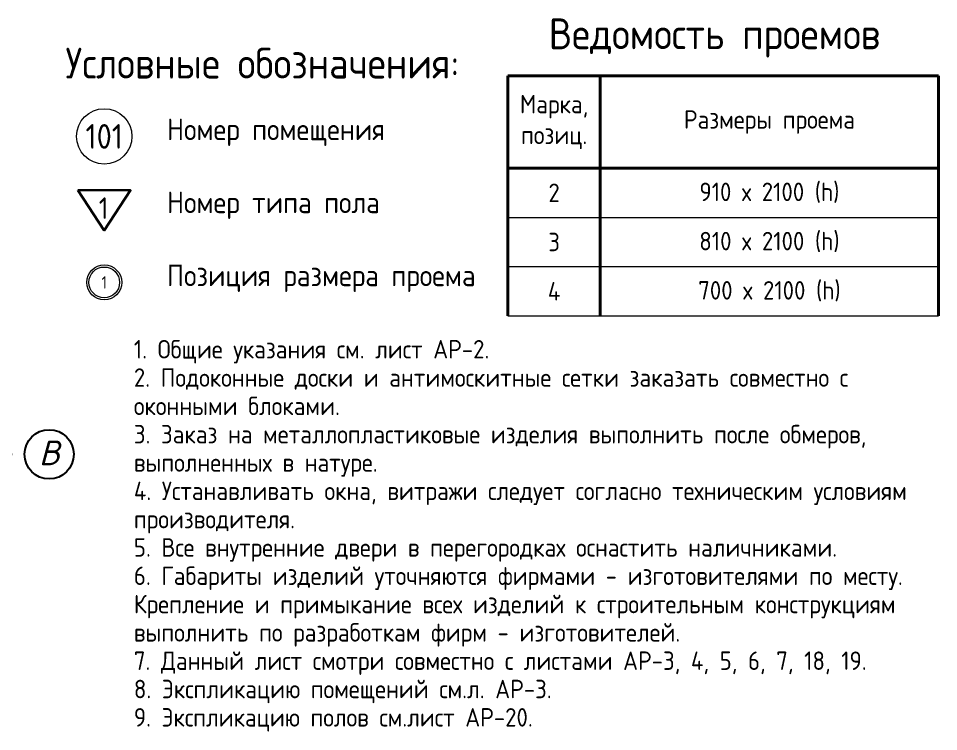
# Model space of a CAD drawing. Header units: millimetres. Extents: x 854812 to 1164625, y 589925 to 823301.
# Drawn here: x 1034893 to 1049851, y 689860 to 701448 of the extents above; entities that cross this region are included whole.
import ezdxf
from ezdxf.enums import TextEntityAlignment as Align

# ---------------------------------------------------------------- set-up
doc = ezdxf.new("R2010")
doc.units = ezdxf.units.MM
doc.linetypes.add('ACAD_ISO10W100', pattern=[18, 12, -3, 0, -3])
doc.layers.get('Defpoints').update_dxf_attribs({"color": 40})
for name, color, linetype, lineweight in [('Text', 7, 'Continuous', 15), ('АР_Марка_двери', 13, 'Continuous', 9), ('АР_Отделка_трапы-лотки', 133, 'Continuous', 13), ('АР_Текст_экспликация', 132, 'Continuous', 9), ('стены', 172, 'Continuous', 30), ('текст', 7, 'Continuous', 13)]:
    doc.layers.add(name, color=color, linetype=linetype, lineweight=lineweight)
doc.styles.add('arial', font='isocpeur.ttf')
doc.styles.add('GOST 2.304', font='isocpeur.ttf', dxfattribs={"width": 0.9})
doc.styles.add('Isocpeur', font='isocpeui.ttf')

# ---------------------------------------------------------------- blocks, each defined once
blk = doc.blocks.new('номер помещения')
at = {"ltscale": 0.13}
blk.add_circle((0, 0), 450, dxfattribs=at)
at = {"ltscale": 0.13, "style": 'arial'}
blk.add_attdef('№', text='', height=250, dxfattribs=at).set_placement((0, 0), align=Align.MIDDLE_CENTER)

msp = doc.modelspace()

# ---------------------------------------------------------------- linework, layer by layer
at = {"color": 0, "lineweight": 40}
for points in [[(1042850.9, 700514.8), (1049850.9, 700514.8)], [(1042850.9, 700514.8), (1042850.9, 696614.8)], [(1044350.9, 700514.8), (1044350.9, 696614.8)], [(1049850.9, 700514.8), (1049850.9, 696614.8)], [(1042850.9, 699014.8), (1049850.9, 699014.8)]]:
    msp.add_lwpolyline(points, dxfattribs=at)
at = {"color": 0, "linetype": 'ByBlock', "lineweight": 15}
for points in [[(1042850.9, 698214.8), (1049850.9, 698214.8)], [(1042850.9, 697414.8), (1049850.9, 697414.8)], [(1042850.9, 696614.8), (1049850.9, 696614.8)]]:
    msp.add_lwpolyline(points, dxfattribs=at)
at = {"layer": 'Defpoints', "linetype": 'ACAD_ISO10W100', "ltscale": 70}
msp.add_line((1026390.4, 694365.1), (1034992.5, 694365.1), dxfattribs=at)
at = {"layer": 'Defpoints'}
msp.add_circle((1035392.5, 694365.1), 400, dxfattribs=at)
at = {"layer": 'АР_Марка_двери', "ltscale": 0.13}
msp.add_circle((1036287.7, 697158.5), 284.4, dxfattribs=at)
at = {"layer": 'стены', "linetype": 'Continuous', "ltscale": 100}
msp.add_lwpolyline([(1035860.3, 698655.7), (1036716.7, 698655.7), (1036288.5, 698004), (1035860.3, 698655.7)], dxfattribs=at)

# ---------------------------------------------------------------- block references
at = {"layer": 'АР_Марка_двери', "ltscale": 0.13}
ref = msp.add_blockref('номер помещения', (1036287.7, 697158.5), dxfattribs=dict(at, xscale=0.5555555555555556, yscale=0.5555555555555556, zscale=0.5555555555555556))
ref.add_attrib('№', '1', dxfattribs={"layer": '0', "ltscale": 0.13, "height": 200, "style": 'GOST 2.304', "width": 0.9}).set_placement((1036287.7, 697158.5), align=Align.MIDDLE_CENTER)
at = {"layer": 'АР_Текст_экспликация', "ltscale": 0.13}
ref = msp.add_blockref('номер помещения', (1036287.7, 699531), dxfattribs=at)
ref.add_attrib('№', '101', dxfattribs={"layer": '0', "ltscale": 0.13, "height": 400, "style": 'GOST 2.304', "width": 0.9}).set_placement((1036287.7, 699531), align=Align.MIDDLE_CENTER)

# ---------------------------------------------------------------- texts
at = {"layer": 'Defpoints', "style": 'Isocpeur'}
msp.add_text('В', height=400, dxfattribs=at).set_placement((1035392.9, 694188.7), align=Align.CENTER)
at = {"layer": 'Text', "ltscale": 100, "style": 'GOST 2.304', "width": 0.9}
msp.add_text('Ведомость проемов ', height=500, dxfattribs=at).set_placement((1046350.9, 700947.6), align=Align.CENTER)
at = {"layer": 'Text', "ltscale": 5, "char_height": 300, "attachment_point": 5, "style": 'GOST 2.304'}
for s, insert, width in [('Марка, позиц.', (1043600.9, 699764.8, -22166.4), 1500), ('Размеры проема', (1047100.9, 699764.8, -22166.4), 6000)]:
    msp.add_mtext(s, dxfattribs=dict(at, insert=insert, width=width))
at = {"layer": 'Text', "char_height": 300, "attachment_point": 5, "style": 'GOST 2.304'}
for s, insert, width in [('2', (1043600.9, 698614.8, -22166.4), 1500), ('910 х 2100 (h)', (1047100.9, 698614.8, -22166.4), 5500), ('3', (1043600.9, 697814.8, -22166.4), 1500), ('810 х 2100 (h)', (1047100.9, 697814.8, -22166.4), 5500), ('4', (1043600.9, 697014.8, -22166.4), 1500), ('700 х 2100 (h)', (1047100.9, 697014.8, -22166.4), 5500)]:
    msp.add_mtext(s, dxfattribs=dict(at, insert=insert, width=width))
at = {"layer": 'Text', "insert": (1036769.3, 696222.7), "char_height": 300, "width": 12694.323, "attachment_point": 1, "line_spacing_factor": 0.92, "style": 'GOST 2.304'}
msp.add_mtext('1. Общие указания см. лист АР-2.\\P2. Подоконные доски и антимоскитные сетки заказать совместно с оконными блоками. \\P3. Заказ на металлопластиковые изделия выполнить после обмеров, выполненных в натуре. \\P4. Устанавливать окна, витражи следует согласно техническим {\\C7;условиям производителя.\\P5. Все внутренние двери в перегородках оснастить наличниками.\\P6. Габариты изделий уточняются фирмами - изготовителями по месту. Крепление и примыкание всех изделий к строительным конструкциям выполнить по разработкам фирм - изготовителей.\\P}7. Данный лист смотри совместно с листами {\\C5;АР-3, 4, 5, 6, 7, 18, 19.\\P}8. Экспликацию помещений см.л. {\\C5;АР-3.}\\P9. Экспликацию полов см.лист {\\C5;АР-20.}', dxfattribs=at)
at = {"layer": 'АР_Отделка_трапы-лотки', "ltscale": 100, "style": 'GOST 2.304', "width": 0.9}
msp.add_text('1', height=350, dxfattribs=at).set_placement((1036277.4, 698190.9), align=Align.CENTER)
at = {"layer": 'текст', "style": 'GOST 2.304'}
for s, insert, char_height, width, attachment_point, line_spacing_factor in [('Условные обозначения:', (1038858.6, 700970.7), 500, 10676.199, 2, 0.938532), ('Номер помещения\\P\\PНомер типа пола\\P\\PПозиция размера проема', (1037306.8, 699820), 350, 22872.97, 1, 1.016949)]:
    msp.add_mtext(s, dxfattribs=dict(at, insert=insert, char_height=char_height, width=width, attachment_point=attachment_point, line_spacing_factor=line_spacing_factor))

doc.saveas('drawing.dxf')
